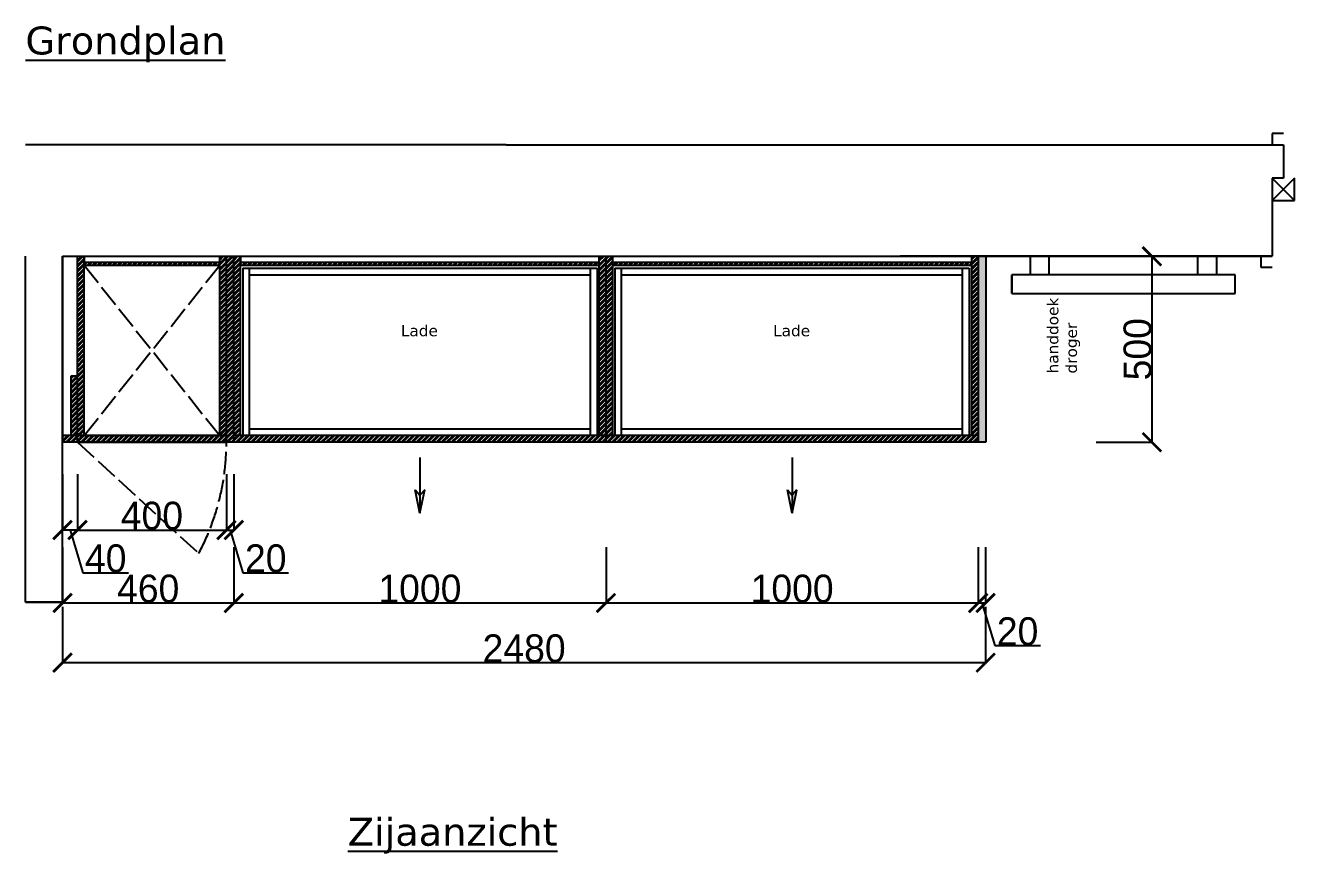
# Model space of a CAD drawing. Header units: millimetres. Extents: x -153917 to -31303, y -39726 to 31262.
# Drawn here: x -91869 to -88459, y -29867 to -27640 of the extents above; entities that cross this region are included whole.
import ezdxf

# ---------------------------------------------------------------- set-up
doc = ezdxf.new("R2010")
doc.units = ezdxf.units.MM
doc.header["$LTSCALE"] = 5
doc.linetypes.add('ACAD_ISO02W100', pattern=[15, 12, -3])
for name, color, linetype in [('Bemating', 1, 'Continuous'), ('chauffage', 5, 'Continuous'), ('Deuren', 8, 'Continuous'), ('invulling muren', 252, 'Continuous'), ('Meubel', 8, 'Continuous'), ('muren', 7, 'Continuous'), ('ramen', 8, 'Continuous'), ('Tekst', 7, 'Continuous')]:
    doc.layers.add(name, color=color, linetype=linetype)
doc.styles.add('Geneva', font='')
doc.styles.get('Geneva').set_extended_font_data('Geneva')
doc.dimstyles.new('ISO-25', dxfattribs={"dimtxt": 100, "dimasz": 25, "dimexe": 1.25, "dimexo": 0.625, "dimtad": 1, "dimtxsty": 'Standard', "dimblk": 'ARCHTICK', "dimcen": 2.5, "dimse1": 1, "dimse2": 1, "dimadec": 0, "dimazin": 0, "dimtfac": 1, "dimtmove": 0, "dimatfit": 3, "dimfxl": 1, "dimarcsym": 0})

# ---------------------------------------------------------------- blocks, each defined once
blk = doc.blocks.new('_ArchTick')
at = {"color": 0, "linetype": 'ByBlock', "const_width": 0.15}
blk.add_lwpolyline([(-0.5, -0.5), (0.5, 0.5)], dxfattribs=at)
blk = doc.blocks.new('*D1103')
at = {"layer": 'Bemating', "color": 0, "lineweight": -2, "transparency": 16777216}
for p, q in [((-88992.7, -28261.1), (-88841.5, -28261.1)), ((-88842.7, -28261.1), (-88842.7, -28761.1)), ((-88992.7, -28761.1), (-88841.5, -28761.1))]:
    blk.add_line(p, q, dxfattribs=at)
at = {"layer": 'Defpoints', "color": 0, "transparency": 16777216}
for p in [(-89289.3, -28261.1), (-89289.3, -28761.1), (-88842.7, -28761.1)]:
    blk.add_point(p, dxfattribs=at)
at = {"layer": 'Bemating', "color": 0, "lineweight": -2, "transparency": 16777216, "xscale": 50, "yscale": 50, "zscale": 50}
for p, rotation in [((-88842.7, -28261.1), 90), ((-88842.7, -28761.1), 270)]:
    blk.add_blockref('_ArchTick', p, dxfattribs=dict(at, rotation=rotation))
at = {"layer": 'Bemating', "color": 0, "transparency": 16777216, "insert": (-88880.9, -28511.1), "char_height": 75, "attachment_point": 5, "rotation": 90, "style": 'Geneva'}
blk.add_mtext('500', dxfattribs=at)
blk = doc.blocks.new('*D1101')
at = {"layer": 'Bemating', "color": 0, "lineweight": -2, "transparency": 16777216}
for p, q in [((-91769.3, -29203.8), (-91769.3, -29355.1)), ((-89289.3, -29203.8), (-89289.3, -29355.1)), ((-91769.3, -29353.8), (-89289.3, -29353.8))]:
    blk.add_line(p, q, dxfattribs=at)
at = {"layer": 'Defpoints', "color": 0, "transparency": 16777216}
for p in [(-91769.3, -28761.1), (-89289.3, -28761.1), (-89289.3, -29353.8)]:
    blk.add_point(p, dxfattribs=at)
at = {"layer": 'Bemating', "color": 0, "lineweight": -2, "transparency": 16777216, "xscale": 50, "yscale": 50, "zscale": 50, "rotation": 180}
blk.add_blockref('_ArchTick', (-91769.3, -29353.8), dxfattribs=at)
at = {"layer": 'Bemating', "color": 0, "lineweight": -2, "transparency": 16777216, "xscale": 50, "yscale": 50, "zscale": 50}
blk.add_blockref('_ArchTick', (-89289.3, -29353.8), dxfattribs=at)
at = {"layer": 'Bemating', "color": 0, "transparency": 16777216, "insert": (-90529.3, -29315.7), "char_height": 75, "attachment_point": 5, "style": 'Geneva'}
blk.add_mtext('2480', dxfattribs=at)
blk = doc.blocks.new('*D1097')
at = {"layer": 'Bemating', "color": 0, "lineweight": -2, "transparency": 16777216}
for p, q in [((-91769.3, -29043.3), (-91769.3, -29194.6)), ((-91309.3, -29043.3), (-91309.3, -29194.6)), ((-91769.3, -29193.3), (-91309.3, -29193.3))]:
    blk.add_line(p, q, dxfattribs=at)
at = {"layer": 'Defpoints', "color": 0, "transparency": 16777216}
for p in [(-91769.3, -28761.1), (-91309.3, -28761.1), (-91309.3, -29193.3)]:
    blk.add_point(p, dxfattribs=at)
at = {"layer": 'Bemating', "color": 0, "lineweight": -2, "transparency": 16777216, "xscale": 50, "yscale": 50, "zscale": 50, "rotation": 180}
blk.add_blockref('_ArchTick', (-91769.3, -29193.3), dxfattribs=at)
at = {"layer": 'Bemating', "color": 0, "lineweight": -2, "transparency": 16777216, "xscale": 50, "yscale": 50, "zscale": 50}
blk.add_blockref('_ArchTick', (-91309.3, -29193.3), dxfattribs=at)
at = {"layer": 'Bemating', "color": 0, "transparency": 16777216, "insert": (-91539.3, -29155.2), "char_height": 75, "attachment_point": 5, "style": 'Geneva'}
blk.add_mtext('460', dxfattribs=at)
blk = doc.blocks.new('*D1099')
at = {"layer": 'Bemating', "color": 0, "lineweight": -2, "transparency": 16777216}
for p, q in [((-91729.3, -28847.2), (-91729.3, -28998.5)), ((-91329.3, -28847.2), (-91329.3, -28998.5)), ((-91729.3, -28997.2), (-91329.3, -28997.2))]:
    blk.add_line(p, q, dxfattribs=at)
at = {"layer": 'Defpoints', "color": 0, "transparency": 16777216}
for p in [(-91729.3, -28761.1), (-91329.3, -28761.1), (-91329.3, -28997.2)]:
    blk.add_point(p, dxfattribs=at)
at = {"layer": 'Bemating', "color": 0, "lineweight": -2, "transparency": 16777216, "xscale": 50, "yscale": 50, "zscale": 50, "rotation": 180}
blk.add_blockref('_ArchTick', (-91729.3, -28997.2), dxfattribs=at)
at = {"layer": 'Bemating', "color": 0, "lineweight": -2, "transparency": 16777216, "xscale": 50, "yscale": 50, "zscale": 50}
blk.add_blockref('_ArchTick', (-91329.3, -28997.2), dxfattribs=at)
at = {"layer": 'Bemating', "color": 0, "transparency": 16777216, "insert": (-91529.3, -28959.1), "char_height": 75, "attachment_point": 5, "style": 'Geneva'}
blk.add_mtext('400', dxfattribs=at)
blk = doc.blocks.new('*D1100')
at = {"layer": 'Bemating', "color": 0, "lineweight": -2, "transparency": 16777216}
for p, q in [((-91329.3, -28847.2), (-91329.3, -28998.5)), ((-91309.3, -28847.2), (-91309.3, -28998.5)), ((-91329.3, -28997.2), (-91309.3, -28997.2)), ((-91319.3, -28997.2), (-91284.8, -29111.9)), ((-91284.8, -29111.9), (-91162.2, -29111.9))]:
    blk.add_line(p, q, dxfattribs=at)
at = {"layer": 'Defpoints', "color": 0, "transparency": 16777216}
for p in [(-91329.3, -28761.1), (-91309.3, -28761.1), (-91309.3, -28997.2)]:
    blk.add_point(p, dxfattribs=at)
at = {"layer": 'Bemating', "color": 0, "lineweight": -2, "transparency": 16777216, "xscale": 50, "yscale": 50, "zscale": 50, "rotation": 180}
blk.add_blockref('_ArchTick', (-91329.3, -28997.2), dxfattribs=at)
at = {"layer": 'Bemating', "color": 0, "lineweight": -2, "transparency": 16777216, "xscale": 50, "yscale": 50, "zscale": 50}
blk.add_blockref('_ArchTick', (-91309.3, -28997.2), dxfattribs=at)
at = {"layer": 'Bemating', "color": 0, "transparency": 16777216, "insert": (-91223.5, -29073.8), "char_height": 75, "attachment_point": 5, "style": 'Geneva'}
blk.add_mtext('20', dxfattribs=at)
blk = doc.blocks.new('*D1102')
at = {"layer": 'Bemating', "color": 0, "lineweight": -2, "transparency": 16777216}
for p, q in [((-91769.3, -28847.2), (-91769.3, -28998.5)), ((-91729.3, -28847.2), (-91729.3, -28998.5)), ((-91729.3, -28997.2), (-91769.3, -28997.2)), ((-91749.3, -28997.2), (-91714.8, -29111.9)), ((-91714.8, -29111.9), (-91592.2, -29111.9))]:
    blk.add_line(p, q, dxfattribs=at)
at = {"layer": 'Defpoints', "color": 0, "transparency": 16777216}
for p in [(-91769.3, -28761.1), (-91729.3, -28761.1), (-91769.3, -28997.2)]:
    blk.add_point(p, dxfattribs=at)
at = {"layer": 'Bemating', "color": 0, "lineweight": -2, "transparency": 16777216, "xscale": 50, "yscale": 50, "zscale": 50, "rotation": 180}
blk.add_blockref('_ArchTick', (-91769.3, -28997.2), dxfattribs=at)
at = {"layer": 'Bemating', "color": 0, "lineweight": -2, "transparency": 16777216, "xscale": 50, "yscale": 50, "zscale": 50}
blk.add_blockref('_ArchTick', (-91729.3, -28997.2), dxfattribs=at)
at = {"layer": 'Bemating', "color": 0, "transparency": 16777216, "insert": (-91653.5, -29073.8), "char_height": 75, "attachment_point": 5, "style": 'Geneva'}
blk.add_mtext('40', dxfattribs=at)
blk = doc.blocks.new('*D1104')
at = {"layer": 'Bemating', "color": 0, "lineweight": -2, "transparency": 16777216}
for p, q in [((-91309.3, -29043.3), (-91309.3, -29194.6)), ((-90309.3, -29043.3), (-90309.3, -29194.6)), ((-91309.3, -29193.3), (-90309.3, -29193.3))]:
    blk.add_line(p, q, dxfattribs=at)
at = {"layer": 'Defpoints', "color": 0, "transparency": 16777216}
for p in [(-91309.3, -28761.1), (-90309.3, -28761.1), (-90309.3, -29193.3)]:
    blk.add_point(p, dxfattribs=at)
at = {"layer": 'Bemating', "color": 0, "lineweight": -2, "transparency": 16777216, "xscale": 50, "yscale": 50, "zscale": 50, "rotation": 180}
blk.add_blockref('_ArchTick', (-91309.3, -29193.3), dxfattribs=at)
at = {"layer": 'Bemating', "color": 0, "lineweight": -2, "transparency": 16777216, "xscale": 50, "yscale": 50, "zscale": 50}
blk.add_blockref('_ArchTick', (-90309.3, -29193.3), dxfattribs=at)
at = {"layer": 'Bemating', "color": 0, "transparency": 16777216, "insert": (-90809.3, -29155.2), "char_height": 75, "attachment_point": 5, "style": 'Geneva'}
blk.add_mtext('1000', dxfattribs=at)
blk = doc.blocks.new('*D1105')
at = {"layer": 'Bemating', "color": 0, "lineweight": -2, "transparency": 16777216}
for p, q in [((-90309.3, -29043.3), (-90309.3, -29194.6)), ((-89309.3, -29043.3), (-89309.3, -29194.6)), ((-90309.3, -29193.3), (-89309.3, -29193.3))]:
    blk.add_line(p, q, dxfattribs=at)
at = {"layer": 'Defpoints', "color": 0, "transparency": 16777216}
for p in [(-90309.3, -28761.1), (-89309.3, -28761.1), (-89309.3, -29193.3)]:
    blk.add_point(p, dxfattribs=at)
at = {"layer": 'Bemating', "color": 0, "lineweight": -2, "transparency": 16777216, "xscale": 50, "yscale": 50, "zscale": 50, "rotation": 180}
blk.add_blockref('_ArchTick', (-90309.3, -29193.3), dxfattribs=at)
at = {"layer": 'Bemating', "color": 0, "lineweight": -2, "transparency": 16777216, "xscale": 50, "yscale": 50, "zscale": 50}
blk.add_blockref('_ArchTick', (-89309.3, -29193.3), dxfattribs=at)
at = {"layer": 'Bemating', "color": 0, "transparency": 16777216, "insert": (-89809.3, -29155.2), "char_height": 75, "attachment_point": 5, "style": 'Geneva'}
blk.add_mtext('1000', dxfattribs=at)
blk = doc.blocks.new('*D1106')
at = {"layer": 'Bemating', "color": 0, "lineweight": -2, "transparency": 16777216}
for p, q in [((-89309.3, -29043.3), (-89309.3, -29194.6)), ((-89289.3, -29043.3), (-89289.3, -29194.6)), ((-89309.3, -29193.3), (-89289.3, -29193.3)), ((-89299.3, -29193.3), (-89264.8, -29308)), ((-89264.8, -29308), (-89142.2, -29308))]:
    blk.add_line(p, q, dxfattribs=at)
at = {"layer": 'Defpoints', "color": 0, "transparency": 16777216}
for p in [(-89309.3, -28761.1), (-89289.3, -28761.1), (-89289.3, -29193.3)]:
    blk.add_point(p, dxfattribs=at)
at = {"layer": 'Bemating', "color": 0, "lineweight": -2, "transparency": 16777216, "xscale": 50, "yscale": 50, "zscale": 50, "rotation": 180}
blk.add_blockref('_ArchTick', (-89309.3, -29193.3), dxfattribs=at)
at = {"layer": 'Bemating', "color": 0, "lineweight": -2, "transparency": 16777216, "xscale": 50, "yscale": 50, "zscale": 50}
blk.add_blockref('_ArchTick', (-89289.3, -29193.3), dxfattribs=at)
at = {"layer": 'Bemating', "color": 0, "transparency": 16777216, "insert": (-89203.5, -29269.9), "char_height": 75, "attachment_point": 5, "style": 'Geneva'}
blk.add_mtext('20', dxfattribs=at)

msp = doc.modelspace()

# ---------------------------------------------------------------- hatches: boundary and pattern name
at = {"layer": 'invulling muren', "transparency": 33554687}
h = msp.add_hatch(dxfattribs=at)
h.set_pattern_fill('ANSI32', color=256)
h.set_pattern_definition([(45, (4257.935, 0), (-6.7351921, 6.7351921), []), (45, (4262.425, 0), (-6.7351921, 6.7351921), [])])
h.paths.add_polyline_path([(-91729.251, -28583.117), (-91747.251, -28583.117), (-91747.251, -28743.117), (-91729.251, -28743.117)])
h.paths.add_polyline_path([(-91711.251, -28261.117), (-91729.251, -28261.117), (-91729.251, -28743.117), (-91711.251, -28743.117)])
h.paths.add_polyline_path([(-91729.251, -28743.117), (-91769.251, -28743.117), (-91769.251, -28761.117), (-91729.251, -28761.117)])
h.paths.add_polyline_path([(-91329.251, -28743.117), (-91729.251, -28743.117), (-91729.251, -28761.117), (-91329.251, -28761.117)])
h.paths.add_polyline_path([(-91309.251, -28261.117), (-91329.251, -28261.117), (-91329.251, -28761.117), (-91309.251, -28761.117)])
h.paths.add_polyline_path([(-91329.251, -28261.117), (-91347.251, -28261.117), (-91347.251, -28743.117), (-91329.251, -28743.117)])
h.paths.add_polyline_path([(-91347.251, -28277.117), (-91711.251, -28277.117), (-91711.251, -28285.117), (-91347.251, -28285.117)])
h = msp.add_hatch(dxfattribs=at)
h.set_pattern_fill('ANSI32', color=256)
h.paths.add_polyline_path([(-91291.251, -28261.117), (-91309.251, -28261.117), (-91309.251, -28743.117), (-91291.251, -28743.117)])
h.paths.add_polyline_path([(-90327.251, -28277.117), (-91291.251, -28277.117), (-91291.251, -28285.117), (-90327.251, -28285.117)])
h.paths.add_polyline_path([(-90309.251, -28743.117), (-91309.251, -28743.117), (-91309.251, -28761.117), (-90309.251, -28761.117)])
h.paths.add_polyline_path([(-90309.251, -28261.117), (-90327.251, -28261.117), (-90327.251, -28743.117), (-90309.251, -28743.117)])
h.paths.add_polyline_path([(-90291.251, -28261.117), (-90309.251, -28261.117), (-90309.251, -28743.117), (-90291.251, -28743.117)])
h.paths.add_polyline_path([(-89327.251, -28277.117), (-90291.251, -28277.117), (-90291.251, -28285.117), (-89327.251, -28285.117)])
h.paths.add_polyline_path([(-89309.251, -28743.117), (-90309.251, -28743.117), (-90309.251, -28761.117), (-89309.251, -28761.117)])
h.paths.add_polyline_path([(-89309.251, -28261.117), (-89327.251, -28261.117), (-89327.251, -28743.117), (-89309.251, -28743.117)])
at = {"layer": 'invulling muren', "true_color": 0x937c6c, "transparency": 33554687}
h = msp.add_hatch(color=8, dxfattribs=at)
h.dxf.hatch_style = 1
h.paths.add_polyline_path([(-89289.251, -28261.117), (-89309.251, -28261.117), (-89309.251, -28761.117), (-89289.251, -28761.117)])

# ---------------------------------------------------------------- linework, layer by layer
at = {"layer": 'chauffage'}
for p, q in [((-89219.251, -28311.117), (-89219.251, -28361.117)), ((-89219.251, -28361.117), (-89219.251, -28311.117)), ((-88619.251, -28311.117), (-89219.251, -28311.117)), ((-88619.251, -28361.117), (-88619.251, -28311.117)), ((-89219.251, -28361.117), (-88619.251, -28361.117))]:
    msp.add_line(p, q, dxfattribs=at)
for points in [[(-89119.251, -28261.117), (-89119.251, -28311.117), (-89169.251, -28311.117), (-89169.251, -28261.117)], [(-88669.251, -28261.117), (-88669.251, -28311.117), (-88719.251, -28311.117), (-88719.251, -28261.117)]]:
    msp.add_lwpolyline(points, close=True, dxfattribs=at)
at = {"layer": 'Deuren'}
msp.add_line((-91869.251, -29191.117), (-91769.251, -29191.117), dxfattribs=at)
at = {"layer": 'Meubel'}
for p, q in [((-91769.251, -28261.117), (-91769.251, -28711.117)), ((-91769.251, -28261.117), (-91769.251, -28711.117)), ((-91769.251, -28261.117), (-91769.251, -28761.117)), ((-91729.251, -28261.117), (-91279.251, -28261.117)), ((-91729.251, -28761.117), (-91729.251, -28261.117)), ((-91711.251, -28743.117), (-91711.251, -28261.117)), ((-91711.251, -28261.117), (-91711.251, -28285.117)), ((-91347.251, -28743.117), (-91347.251, -28261.117)), ((-91329.251, -28761.117), (-91329.251, -28261.117)), ((-91309.251, -28761.117), (-91309.251, -28261.117)), ((-91291.251, -28743.117), (-91291.251, -28261.117)), ((-91291.251, -28261.117), (-91291.251, -28285.117)), ((-90327.251, -28743.117), (-90327.251, -28261.117)), ((-90309.251, -28761.117), (-90309.251, -28261.117)), ((-90291.251, -28743.117), (-90291.251, -28261.117)), ((-88519.251, -28261.117), (-89519.251, -28261.117)), ((-89327.251, -28261.117), (-89327.251, -28743.117)), ((-89309.251, -28261.117), (-89309.251, -28761.117)), ((-89289.251, -28261.117), (-89289.251, -28761.117)), ((-88549.251, -28261.117), (-88699.251, -28261.117)), ((-91711.251, -28277.117), (-91347.251, -28277.117)), ((-91711.251, -28285.117), (-91347.251, -28285.117)), ((-91291.251, -28277.117), (-90327.251, -28277.117)), ((-91291.251, -28285.117), (-90327.251, -28285.117)), ((-91285.251, -28293.117), (-90333.251, -28293.117)), ((-91285.251, -28293.117), (-91285.251, -28743.117)), ((-91267.251, -28743.117), (-91267.251, -28293.117)), ((-90351.251, -28743.117), (-90351.251, -28293.117)), ((-90333.251, -28293.117), (-90333.251, -28743.117)), ((-90291.251, -28277.117), (-89327.251, -28277.117)), ((-90291.251, -28285.117), (-89327.251, -28285.117)), ((-90285.251, -28293.117), (-90285.251, -28743.117)), ((-90285.251, -28293.117), (-89333.251, -28293.117)), ((-90267.251, -28743.117), (-90267.251, -28293.117)), ((-89351.251, -28743.117), (-89351.251, -28293.117)), ((-89333.251, -28293.117), (-89333.251, -28743.117)), ((-91267.251, -28311.117), (-90351.251, -28311.117)), ((-90267.251, -28311.117), (-89351.251, -28311.117)), ((-91729.251, -28583.117), (-91747.251, -28583.117)), ((-91747.251, -28583.117), (-91747.251, -28743.117)), ((-91729.251, -28743.117), (-91729.251, -28583.117)), ((-91329.251, -28743.117), (-91769.251, -28743.117)), ((-91329.251, -28743.117), (-91769.251, -28743.117)), ((-91729.251, -28743.117), (-91329.251, -28743.117)), ((-89309.251, -28743.117), (-91309.251, -28743.117)), ((-91267.251, -28743.117), (-91267.251, -28725.117)), ((-91267.251, -28725.117), (-90351.251, -28725.117)), ((-90267.251, -28743.117), (-90267.251, -28725.117)), ((-90267.251, -28725.117), (-89351.251, -28725.117)), ((-89289.251, -28761.117), (-91769.251, -28761.117)), ((-91729.251, -28761.117), (-91329.251, -28761.117)), ((-90809.251, -28802.243), (-90809.251, -28952.243)), ((-89809.251, -28802.243), (-89809.251, -28952.243)), ((-90809.251, -28952.243), (-90822.125, -28889.477)), ((-90822.125, -28889.477), (-90809.251, -28903.655)), ((-90809.251, -28952.243), (-90796.378, -28889.477)), ((-90796.378, -28889.477), (-90809.251, -28903.655)), ((-89809.251, -28952.243), (-89822.125, -28889.477)), ((-89822.125, -28889.477), (-89809.251, -28903.655)), ((-89809.251, -28952.243), (-89796.378, -28889.477)), ((-89796.378, -28889.477), (-89809.251, -28903.655))]:
    msp.add_line(p, q, dxfattribs=at)
at = {"layer": 'Meubel', "linetype": 'ACAD_ISO02W100'}
for p, q in [((-91711.251, -28743.117), (-91347.251, -28285.117)), ((-91711.251, -28285.117), (-91347.251, -28743.117))]:
    msp.add_line(p, q, dxfattribs=at)
at = {"layer": 'Meubel', "color": 2, "linetype": 'ACAD_ISO02W100'}
msp.add_line((-91729.251, -28761.117), (-91403.423, -29060.179), dxfattribs=at)
msp.add_line((-91729.251, -28761.117), (-91403.423, -29060.179), dxfattribs=at)
msp.add_arc((-91969.251, -28761.117), 640, 332.14179, 0, dxfattribs=at)
at = {"layer": 'muren'}
for p, q in [((-90577.251, -27961.117), (-91869.251, -27961.117)), ((-90577.251, -27961.117), (-88489.251, -27961.117)), ((-88519.251, -27961.117), (-88489.251, -27961.117)), ((-88489.251, -27961.117), (-88489.251, -28051.117)), ((-88489.251, -27961.117), (-88489.251, -28051.117)), ((-88489.251, -28051.117), (-88519.251, -28051.117)), ((-88519.251, -28051.117), (-88519.251, -28261.117)), ((-91869.251, -29191.117), (-91869.251, -28261.117)), ((-91769.251, -28261.117), (-91469.251, -28261.117)), ((-91769.251, -28261.117), (-91580.251, -28261.117)), ((-91769.251, -29191.117), (-91769.251, -28261.117)), ((-91429.251, -28261.117), (-90537.251, -28261.117)), ((-90577.251, -28261.117), (-88519.251, -28261.117)), ((-91769.251, -29191.117), (-91869.251, -29191.117)), ((-91869.251, -29191.117), (-91769.251, -29191.117)), ((-91869.251, -29191.117), (-91769.251, -29191.117))]:
    msp.add_line(p, q, dxfattribs=at)
at = {"layer": 'ramen'}
for p, q in [((-88489.251, -27931.107), (-88519.251, -27931.107)), ((-88519.251, -27931.107), (-88519.251, -27961.117)), ((-88519.251, -28051.117), (-88519.251, -28111.117)), ((-88459.251, -28051.117), (-88519.251, -28111.117)), ((-88459.251, -28111.117), (-88519.251, -28051.117)), ((-88459.251, -28111.117), (-88459.251, -28051.117)), ((-88519.251, -28111.117), (-88459.251, -28111.117)), ((-88549.251, -28291.117), (-88549.251, -28261.117)), ((-88549.251, -28261.117), (-88519.251, -28261.117)), ((-88519.251, -28291.117), (-88549.251, -28291.117))]:
    msp.add_line(p, q, dxfattribs=at)

# ---------------------------------------------------------------- texts
at = {"layer": 'Tekst', "char_height": 75, "width": 2800, "attachment_point": 1}
for s, insert in [('{\\fVerdana|b0|i0|c0|p34;\\LGrondplan}', (-91869.251, -27643.466)), ('{\\fVerdana|b0|i0|c0|p34;\\LZijaanzicht}', (-91003.157, -29770.906))]:
    msp.add_mtext(s, dxfattribs=dict(at, insert=insert))
at = {"layer": 'Tekst', "color": 5, "insert": (-89124.041, -28576.399), "char_height": 30, "attachment_point": 1, "rotation": 90}
msp.add_mtext_dynamic_manual_height_columns('{\\fVerdana|b0|i0|c0|p34;handdoek\\Pdroger}', width=513.71165, gutter_width=12.5, heights=[0], dxfattribs=at)
at = {"layer": 'Tekst', "char_height": 30, "attachment_point": 1}
for insert in [(-90860.474, -28446.181), (-89860.474, -28446.181)]:
    msp.add_mtext_dynamic_manual_height_columns('{\\fVerdana|b0|i0|c0|p34;Lade}', width=513.71165, gutter_width=12.5, heights=[0], dxfattribs=dict(at, insert=insert))

# ---------------------------------------------------------------- dimensions: what is measured, and where the dimension line sits
at = {"layer": 'Bemating'}
dim = msp.add_linear_dim(base=(-88842.727, -28761.117), p1=(-89289.251, -28261.117), p2=(-89289.251, -28761.117), angle=90, dimstyle='ISO-25', override={"dimtxt": 75, "dimasz": 50, "dimtxsty": 'Geneva', "dimse1": 0, "dimse2": 0, "dimtmove": 1, "dimfxl": 150, "dimfxlon": 1}, dxfattribs=at)
dim.commit()
dim.dimension.update_dxf_attribs({"geometry": '*D1103', "text_midpoint": (-88880.852, -28511.117)})
for base, p1, p2, picture, middle in [((-89289.251, -29353.806), (-91769.251, -28761.117), (-89289.251, -28761.117), '*D1101', (-90529.251, -29315.681)), ((-91309.251, -29193.31), (-91769.251, -28761.117), (-91309.251, -28761.117), '*D1097', (-91539.251, -29155.185)), ((-91769.251, -28997.204), (-91729.251, -28761.117), (-91769.251, -28761.117), '*D1102', (-91714.22, -29073.767)), ((-91329.251, -28997.204), (-91729.251, -28761.117), (-91329.251, -28761.117), '*D1099', (-91529.251, -28959.079)), ((-91309.251, -28997.204), (-91329.251, -28761.117), (-91309.251, -28761.117), '*D1100', (-91284.22, -29073.767)), ((-90309.251, -29193.31), (-91309.251, -28761.117), (-90309.251, -28761.117), '*D1104', (-90809.251, -29155.185)), ((-89309.251, -29193.31), (-90309.251, -28761.117), (-89309.251, -28761.117), '*D1105', (-89809.251, -29155.185)), ((-89289.251, -29193.31), (-89309.251, -28761.117), (-89289.251, -28761.117), '*D1106', (-89264.22, -29269.873))]:
    dim = msp.add_linear_dim(base=base, p1=p1, p2=p2, dimstyle='ISO-25', override={"dimtxt": 75, "dimasz": 50, "dimtxsty": 'Geneva', "dimse1": 0, "dimse2": 0, "dimtmove": 1, "dimfxl": 150, "dimfxlon": 1}, dxfattribs=at)
    dim.commit()
    dim.dimension.update_dxf_attribs({"geometry": picture, "text_midpoint": middle})

doc.saveas('drawing.dxf')
